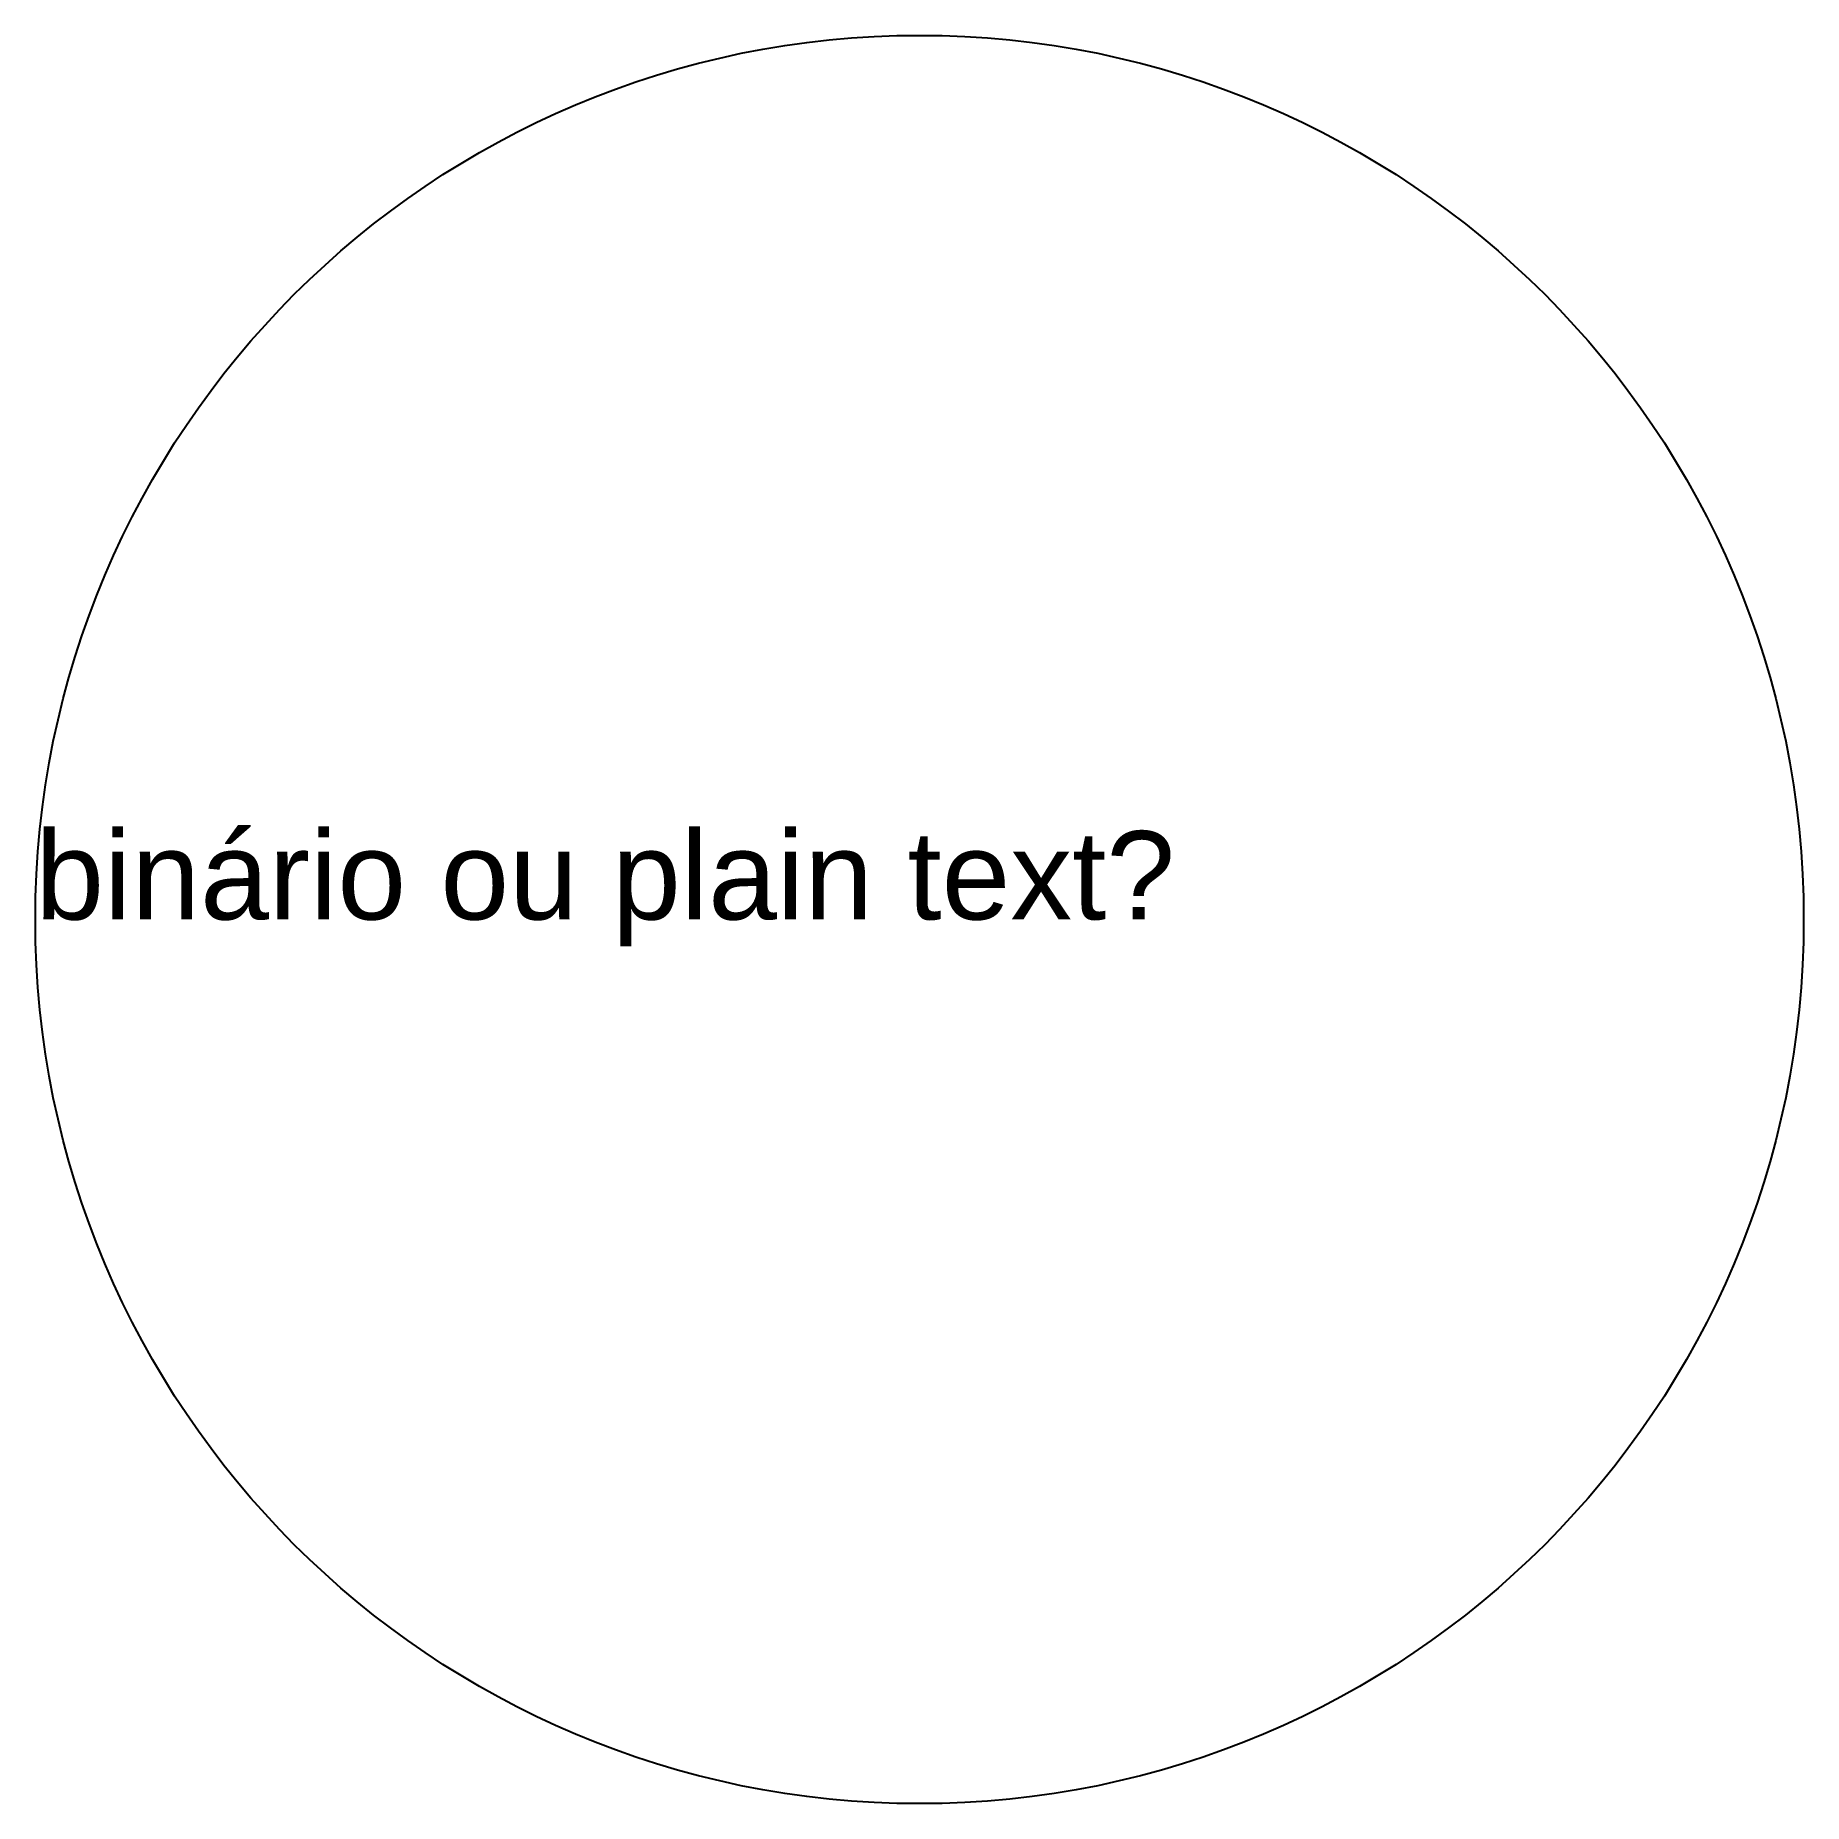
# Model space of a CAD drawing. Header units: millimetres. Extents: x -10 to 10, y -10 to 10.
import ezdxf

# ---------------------------------------------------------------- set-up
doc = ezdxf.new("R2010")
doc.units = ezdxf.units.MM
doc.styles.get("Standard").update_dxf_attribs({"font": 'arial.ttf'})

msp = doc.modelspace()

# ---------------------------------------------------------------- linework, layer by layer
at = {"color": 2}
msp.add_circle((0, 0), 10, dxfattribs=at)

# ---------------------------------------------------------------- texts
msp.add_text('binário ou plain text?', height=1, dxfattribs=at).set_placement((-10, 0))

doc.saveas('drawing.dxf')
